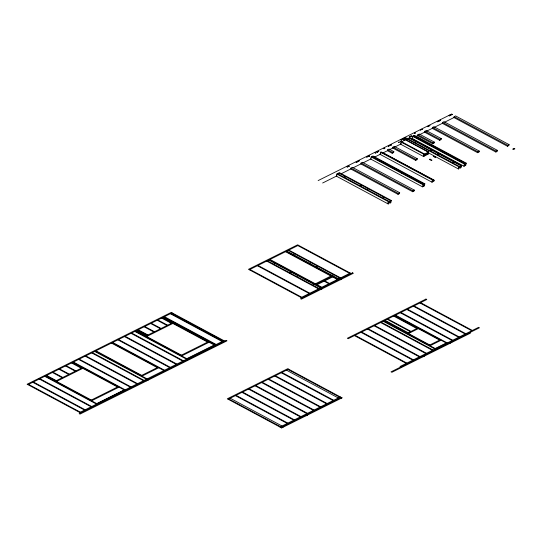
<?xml version="1.0" encoding="UTF-8"?>
<svg xmlns="http://www.w3.org/2000/svg" width="542" height="542" viewBox="0 0 542 542"><rect width="100%" height="100%" fill="white"/><g stroke="black" fill="none" stroke-linecap="round" stroke-linejoin="round"><path stroke-width="0.81" d="M347.307 167.092L346.866 166.909M357.124 162.126L356.683 161.943M359.502 160.94L359.061 160.75M404.718 139.761L404.285 139.531M406.188 138.989L405.748 138.799M406.473 138.847L406.033 138.657M428.593 126.354L428.153 126.171M437.658 121.869L437.218 121.686M388.756 202.139L390.24 202.932L390.85 202.627L391.338 200.499L339.516 172.708L336.853 174.029L336.372 176.157L388.187 203.955L388.804 203.643L389.291 201.522L337.47 173.725M338.696 173.921L338.906 173.013L390.721 200.804L390.24 202.932M345.132 177.376L345.335 176.462L343.906 177.18M350.979 168.067L350.769 168.982L398.045 194.334L399.474 193.623L399.684 192.715L352.408 167.356L350.979 168.067L398.255 193.426L399.684 192.715M361.087 163.034L360.877 163.941L412.699 191.739L414.129 191.021L414.339 190.113L362.517 162.315L361.087 163.034L412.902 190.825L414.339 190.113M371.175 156.929L370.694 159.05L422.509 186.848L424.352 185.926L424.84 183.806L373.018 156.008L371.175 156.929L422.997 184.72L424.84 183.806M367.822 189.544L368.032 188.636L366.595 189.348M432.536 181.855L433.017 179.727L381.202 151.936L380.586 152.241L380.098 154.362L431.92 182.159L433.966 181.136L434.176 180.229L382.354 152.431M387.652 149.788L387.449 150.703L392.198 153.25L393.634 152.539L393.844 151.625L389.088 149.077L387.652 149.788L392.408 152.343L393.844 151.625M392.964 147.146L392.754 148.054L415.687 160.357L417.123 159.646L417.333 158.738L394.393 146.435L392.964 147.146L415.897 159.45L417.333 158.738M392.198 153.25L392.408 152.343M394.183 147.343L394.393 146.435M401.039 142.045L400.552 144.172L423.492 156.475L428.2 154.124L428.681 152.004L405.748 139.7L401.039 142.045L423.973 154.348L428.681 152.004M388.187 203.955L388.675 201.827L391.338 200.499M406.757 140.446L407.083 139.03L409.745 137.709L461.567 165.5L461.079 167.627L460.463 167.932L458.986 167.139M401.351 173.426L401.676 172.01L401.06 172.322M398.045 194.334L398.255 193.426M412.584 136.293L412.096 138.413L463.918 166.211L465.761 165.29L466.242 163.169L414.427 135.371L412.584 136.293L464.399 164.09L466.242 163.169M415.633 142.526L415.843 141.611L414.413 142.329M417.841 134.748L417.631 135.656L432.74 143.759L434.169 143.047L434.379 142.133L419.271 134.03L417.841 134.748L432.943 142.851L434.379 142.133M415.687 160.357L415.897 159.45M424.806 131.272L424.603 132.187L439.704 140.283L441.141 139.572L441.351 138.664L426.242 130.561L424.806 131.272L439.914 139.375L441.351 138.664M412.699 191.739L412.902 190.825M423.492 156.475L423.973 154.348M424.101 156.164L424.589 154.043L401.649 141.74M432.475 127.451L432.272 128.359L477.658 152.709L479.087 151.99L479.297 151.083L433.912 126.74L432.475 127.451L477.868 151.794L479.297 151.083M427.889 154.28L428.376 152.153L405.436 139.85M422.509 186.848L422.997 184.72M432.74 143.759L432.943 142.851M423.126 186.543L423.614 184.415L371.792 156.618M423.742 186.231L424.23 184.111L372.408 156.313M442.57 122.424L442.36 123.332L495.862 152.031L497.292 151.313L497.502 150.405L444 121.706L442.57 122.424L496.066 151.116L497.502 150.405M439.704 140.283L439.914 139.375M438.187 154.619L438.397 153.711L436.967 154.423M431.92 182.159L432.408 180.032L433.017 179.727M454.162 116.645L453.959 117.553L507.454 146.252L508.891 145.534L509.094 144.626L455.598 115.927L454.162 116.645L507.664 145.337L509.094 144.626M428.065 152.675L458.417 168.948L458.905 166.828L461.567 165.5M460.463 167.932L460.951 165.805L409.129 138.014M463.918 166.211L464.399 164.09M464.528 165.906L465.016 163.779L413.194 135.988M465.144 165.601L465.632 163.474L413.81 135.683M477.658 152.709L477.868 151.794M495.862 152.031L496.066 151.116M507.454 146.252L507.664 145.337M281.65 427.943L282.247 426.778L283.08 427.231L280.81 427.496L341.203 397.394L340.606 398.56L339.766 398.113L342.043 397.848L287.7 368.702L227.308 398.797L281.65 427.943L342.043 397.848M359.509 160.534L359.231 160.54M405.985 137.35L405.653 137.336M401.69 140.798L401.344 140.791M404.759 139.369L404.467 139.314M415.213 132.776L414.881 132.763M410.402 136.421L410.098 136.415M318.14 180.581L451.622 114.057M450.124 115.033L450.483 115.27M450.836 114.674L451.398 114.972M451.032 114.579L451.486 114.816M420.213 129.992L420.572 130.229M421.622 129.287L422.123 129.613M421.886 129.152L422.442 129.457M427.381 126.435L427.943 126.733M428.83 125.717L429.386 126.015M437.557 121.401L438.119 121.699M438.275 121.042L438.634 121.279M439.135 120.615L439.63 120.825M439.433 120.466L439.989 120.764M440.328 120.019L439.941 120.209L440.395 120.405M347.415 166.353L347.93 166.679M347.896 166.116L348.411 166.441M356.27 162.024L356.636 162.268M357.246 161.591L357.557 161.753M358.025 161.15L358.533 161.475M384.048 148.115L384.603 148.413M401.426 139.45L401.785 139.687M404.061 138.135L404.623 138.434L404.176 138.075M404.508 137.912L404.935 138.196M367.083 156.685L367.483 156.902M369.082 155.69L369.59 155.947M383.512 148.535L384.075 148.833M384.278 148.156L384.834 148.454M388.512 146.042L389.068 146.34M390.05 145.276L390.416 145.513M390.945 144.829L391.446 145.087M375.078 152.912L375.443 153.149M375.667 152.62L376.073 152.837M377.428 151.74L377.794 151.977M378.465 151.225L378.038 151.435L378.533 151.652M450.138 115.446L449.569 115.148M403.058 139.057L402.692 138.86M438.282 121.455L437.916 121.266M452.387 114.484L451.791 114.199L452.279 114.409M357.056 162.051L356.595 162.051M414.915 133.332L414.352 133.034L414.962 133.312M430.077 125.669L429.691 125.466M439.596 120.961L438.986 120.683L439.562 120.92M377.469 152.139L377.11 151.895M377.984 151.882L377.788 151.78M378.912 151.577L378.357 151.279M398.939 142.004L399.447 142.322M400.03 141.455L400.592 141.753M400.816 141.062L401.243 141.428M409.203 136.869L409.718 137.194M410.795 136.083L411.229 136.442L410.619 136.164M411.324 135.812L411.764 136.103M403.56 139.775L404.075 140.093M403.878 139.619L404.237 139.856M405.091 139.009L405.491 139.233M405.646 138.799L406.039 139.118M406.283 138.42L406.527 138.711M398.743 142.234L399 142.146M411.154 136.32L410.748 136.103M411.595 136.015L411.392 136.198M401.114 141.415L400.762 141.089M405.89 139.037L406.412 138.772M405.965 139.07L405.531 138.793M406.249 138.928L405.931 138.657M407.198 138.474L406.859 138.129L407.299 138.42M322.646 183L337.043 175.825M340.83 173.935L351.44 168.643M352.957 167.891L361.29 163.738M362.808 162.979L371.141 158.826M374.17 157.315L380.992 153.914M382.51 153.162L387.815 150.52M389.325 149.761L393.119 147.878M394.63 147.119L401.453 143.718M411.303 138.813L412.821 138.054M415.849 136.543L418.126 135.412M419.637 134.66L424.942 132.011M426.459 131.259L432.523 128.237M434.034 127.478L442.374 123.325M444.643 122.194L454.494 117.282M378.506 160.222L379.122 159.917M394.346 168.718L394.962 168.413M430.253 150.825L431.683 150.107M360.166 185.899L361.595 185.181M424.379 154.951L428.166 153.068M424.311 155.256L428.099 153.366M416.9 180.818L417.516 180.506M452.807 162.918L454.237 162.207M382.855 198.074L384.292 197.356M249.313 269.767L298.439 245.275M389.081 202.43L390.518 201.719M459.311 167.431L460.741 166.719M432.74 180.94L434.176 180.229M458.417 168.948L459.033 168.643L459.521 166.523L407.699 138.725M27.94 384.684L172.058 312.863M273.757 264.239L275.194 263.52M293.208 254.544L294.638 253.832M55.745 380.958L81.95 367.903M145.818 336.067L172.017 323.012M56.585 381.412L82.784 368.35M146.658 336.521L172.857 323.459M290.017 272.958L291.454 272.247M309.468 263.263L310.898 262.552M296.454 276.406L297.883 275.695M315.898 266.718L317.334 266M312.714 285.133L314.143 284.415M314.76 284.11L331.548 275.743M332.158 275.438L333.594 274.726M315.6 284.564L332.382 276.196M316.44 285.011L333.222 276.644M90.724 400.355L118.156 386.69M180.798 355.464L208.23 341.799M141.096 375.687L157.885 367.32M91.564 400.809L118.996 387.137M181.638 355.918L209.07 342.246M141.936 376.141L158.718 367.774M301.128 297.558L350.261 273.073M96.74 403.587L124.172 389.915M186.814 358.696L214.246 345.024M79.762 412.482L223.873 340.654M228.148 399.251L288.54 369.149M407.645 333.1L417.469 328.208M408.485 333.554L418.309 328.655M429.196 345.301L440.253 339.793M430.036 345.749L441.093 340.24M435.212 348.526L446.269 343.018M279.97 427.042L340.362 396.947M401.608 139.484L401.981 139.402M375.267 152.946L375.64 152.864M428.952 125.866L428.587 125.839L429.02 125.866M451.472 114.484L451.852 114.735L451.418 114.504M427.807 126.286L427.943 126.354M420.7 129.795L421.012 129.958M414.481 132.973L415.091 133.244M409.583 136.747L409.718 136.814M405.423 137.499L405.734 137.668M407.083 139.03L458.905 166.828M403.336 138.718L403.478 138.786M402.232 139.274L402.367 139.341M401.216 139.673L401.602 139.883L401.161 139.7M400.416 141.313L400.728 141.476M398.655 142.363L398.79 142.431M391.107 144.816L391.534 145.046M389.874 145.595L390.01 145.662M388.275 146.381L388.411 146.448M384.678 148.176L384.813 148.244M383.872 148.4L384.19 148.562M380.586 152.241L432.408 180.032M377.489 151.963L377.063 151.923L377.625 152.221M376.067 152.641L376.202 152.709M369.244 155.676L369.678 155.906M367.293 156.997L367.063 156.923M366.419 157.234L366.555 157.302M358.533 160.899L358.831 161.109M357.578 161.374L357.876 161.584M356.006 162.207L356.318 162.376M349.231 166.116L348.973 166.313M349.095 166.184L348.553 165.947L349.041 166.211M336.853 174.029L388.675 201.827M387.327 202.85L388.804 203.643M420.551 302.646L472.373 330.437M419.935 302.951L471.757 330.749M469.629 332.673L470.47 333.127L391.859 372.3L391.019 371.853L479.453 327.781L478.613 327.327L400.003 366.507L400.843 366.954M414 305.912L465.822 333.703M413.383 306.216L465.205 334.007M351.101 273.52L297.599 244.828L248.473 269.313L301.969 298.012M297.829 245.587L349.651 273.378M407.448 309.177L459.27 336.968M406.832 309.482L458.654 337.273M288.818 250.072L340.64 277.87M288.208 250.377L340.024 278.175M286.772 251.095L338.594 278.886M400.897 312.436L452.719 340.234M286.156 251.4L337.978 279.198M400.287 312.748L452.103 340.539M285.546 251.705L330.932 276.047M332.612 276.948L337.368 279.503M395.477 315.139L447.299 342.937M394.867 315.444L446.683 343.242M394.251 315.749L439.637 340.098M393.634 316.061L416.852 328.513M324.726 280.878L329.482 283.432M324.116 281.183L328.872 283.737M387.794 318.967L411.012 331.419M387.184 319.272L410.402 331.731M385.037 320.342L408.255 332.795M384.427 320.647L429.813 344.997M269.984 259.462L315.369 283.805M317.05 284.706L321.806 287.253M383.811 320.952L435.632 348.75M269.374 259.767L321.196 287.558M383.194 321.264L435.016 349.055M268.757 260.072L320.579 287.87M267.328 260.783L319.143 288.581M381.25 322.233L433.065 350.03M266.711 261.095L318.533 288.886M380.633 322.537L432.455 350.335M374.698 325.498L426.513 353.296M374.082 325.803L425.904 353.601M258.012 265.431L309.834 293.222M257.396 265.736L309.218 293.527M368.147 328.764L419.969 356.561M367.53 329.069L419.352 356.866M249.923 269.455L301.745 297.253M361.595 332.029L413.417 359.82M360.979 332.334L412.801 360.132M355.044 335.295L406.866 363.086M354.427 335.6L406.249 363.391M287.924 369.461L339.746 397.252M286.494 370.172L338.316 397.97M224.713 341.108L171.218 312.409L27.1 384.237L80.602 412.929M171.441 313.168L223.263 340.959M281.887 372.469L333.709 400.26M170.933 313.418L222.748 341.216M281.271 372.774L333.093 400.572M170.317 313.73L222.139 341.521M275.336 375.735L327.158 403.526M164.382 316.684L216.197 344.482M274.719 376.04L326.541 403.831M163.765 316.995L215.587 344.787M163.46 317.145L215.276 344.942M162.844 317.449L214.666 345.247M162.227 317.754L207.613 342.104M161.618 318.066L171.407 323.317M268.785 379L320.607 406.791M157.83 319.949L167.62 325.2M268.175 379.305L319.99 407.096M157.214 320.254L167.004 325.512M262.233 382.259L314.055 410.057M151.279 323.215L161.069 328.466M261.623 382.571L313.439 410.362M150.662 323.52L160.452 328.77M255.682 385.525L307.504 413.322M144.728 326.48L154.517 331.731M255.072 385.836L306.894 413.627M144.111 326.785L153.901 332.036M249.13 388.79L300.952 416.588M138.176 329.746L147.966 334.997M248.521 389.095L300.343 416.893M137.56 330.051L147.349 335.302M136.638 330.512L146.428 335.762M136.028 330.816L181.414 355.159M135.412 331.121L187.234 358.919M134.795 331.426L186.617 359.224M186.638 360.084L187.478 360.532M242.586 392.056L294.401 419.854M131.625 333.012L183.447 360.803M241.969 392.361L293.791 420.158M131.008 333.316L182.83 361.114M236.034 395.321L287.849 423.119M125.073 336.277L176.895 364.068M235.418 395.626L287.24 423.424M124.464 336.582L176.279 364.373M230.201 398.228L282.016 426.026M118.522 339.543L170.344 367.334M228.765 398.946L280.587 426.737M117.377 339.245L118.217 339.692M170.039 367.49L170.879 367.937M117.912 339.848L169.727 367.639M112.689 342.449L164.511 370.24M112.079 342.754L163.894 370.552M111.462 343.059L157.268 367.632M95.9 350.816L141.713 375.382M95.29 351.121L147.112 378.912M94.674 351.426L146.496 379.224M92.323 352.598L144.138 380.396M91.706 352.903L143.528 380.701M85.771 355.864L137.593 383.661M85.155 356.169L136.977 383.966M79.22 359.129L131.042 386.927M78.604 359.434L130.426 387.232M73.387 362.036L125.209 389.833M72.77 362.341L124.592 390.138M72.154 362.645L117.546 386.995M71.544 362.957L81.334 368.208M66.117 365.66L75.907 370.911M65.501 365.965L75.297 371.216M59.566 368.926L69.356 374.176M58.956 369.231L68.746 374.481M53.014 372.185L62.804 377.442M52.405 372.496L62.194 377.747M46.565 375.403L56.361 380.653M45.955 375.708L91.341 400.05M45.338 376.012L97.16 403.81M44.729 376.317L96.544 404.115M39.912 378.716L91.734 406.514M38.767 378.418L39.607 378.872M91.429 406.663L92.269 407.117M39.302 379.021L91.124 406.818M33.367 381.981L85.182 409.779M32.75 382.286L84.572 410.084M28.557 384.38L80.372 412.177M410.369 136.814L409.928 136.631L410.369 136.814M449.508 115.859L449.067 115.676L449.508 115.859M147.336 379.671L146.74 380.836L145.9 380.382L148.176 380.118L147.336 379.671M321.42 288.317L320.823 289.482L319.983 289.028L322.26 288.764L321.42 288.317M340.864 278.622L340.274 279.787L339.434 279.34L341.704 279.076L340.864 278.622M306.603 414.637L306.013 415.802L305.173 415.355L307.443 415.091L306.603 414.637M423.566 355.633L422.977 356.792L422.137 356.345L424.406 356.08L423.566 355.633M450.998 341.961L450.409 343.127L449.569 342.673L451.838 342.409L450.998 341.961M449.46 115.365L450.016 115.663L449.46 115.365M347.253 166.597L347.815 166.895L347.253 166.597M367.943 156.259L367.943 156.259M368.126 156.164L368.689 156.462L368.126 156.164M368.858 155.798L369.42 156.103L368.858 155.798M433.58 156.286L433.268 156.435L435.538 157.336L433.58 156.286M430.023 159.152L429.406 159.456L431.364 160.507L431.981 160.202L430.023 159.152M514.06 148.413L512.63 149.125L513.464 149.578L514.9 148.86L514.06 148.413M352.53 272.809L300.539 298.723L301.379 299.177L353.37 273.263L352.53 272.809M226.15 340.39L79.166 413.648L80.006 414.095L226.99 340.843L226.15 340.39M425.958 299.082L347.347 338.262L348.188 338.709L426.798 299.536L425.958 299.082"/></g></svg>
